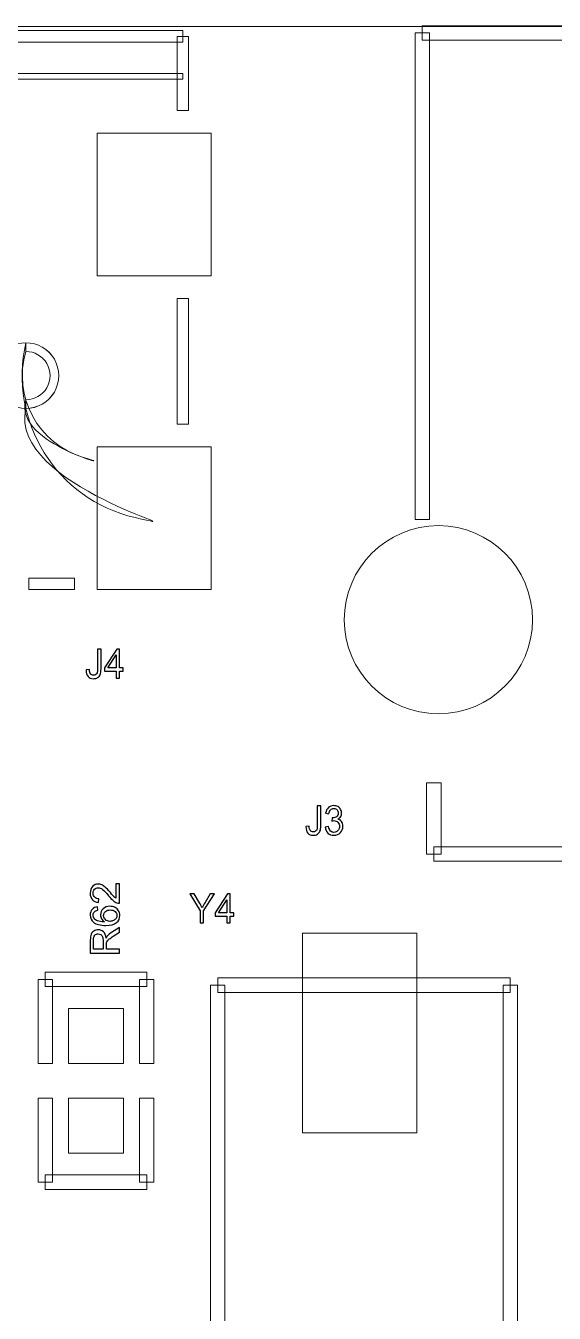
# Model space of a CAD drawing. Header units: millimetres. Extents: x -86 to 67, y -55 to 52.
# Drawn here: x 13.89 to 23.16, y 12.16 to 34.74 of the extents above; entities that cross this region are included whole.
import ezdxf

# ---------------------------------------------------------------- set-up
doc = ezdxf.new("R2010")
doc.units = ezdxf.units.MM
doc.header["$MEASUREMENT"] = 0
for name, color, linetype in [('BG_OUTLINE', 7, 'Continuous'), ('PG_SILKSCREEN_TOP', 7, 'Continuous'), ('PIN_TOP', 7, 'Continuous'), ('RD_SILKSCREEN_TOP', 7, 'Continuous')]:
    doc.layers.add(name, color=color, linetype=linetype)

msp = doc.modelspace()

# ---------------------------------------------------------------- linework, layer by layer
at = {"layer": 'BG_OUTLINE', "color": 3, "lineweight": 9}
for points, knots in [([(-60.0926, 34.7331), (-60.0926, 34.7331), (63.7724, 34.7331), (63.7724, 34.7331), (63.7724, 34.7331), (64.585, 34.7336), (65.3646, 34.4113), (65.9396, 33.837), (65.9396, 33.837), (66.5146, 33.2627), (66.8379, 32.4797), (66.8384, 31.667), (66.8384, 31.667), (66.8384, 31.667), (66.8412, -52.28), (66.8412, -52.28), (66.8412, -52.28), (66.8412, -52.28), (66.8384, -52.1933), (66.8384, -52.1933), (66.8384, -52.1933), (66.8389, -53.006), (66.5166, -53.7856), (65.9424, -54.3606), (65.9424, -54.3606), (65.3681, -54.9356), (64.585, -55.2589), (63.7724, -55.2594), (63.7724, -55.2594), (63.7724, -55.2594), (-60.1869, -55.2594), (-60.1869, -55.2594), (-60.1869, -55.2594), (-60.1869, -55.2594), (-60.0853, -55.2518), (-60.0853, -55.2518), (-60.0853, -55.2518), (-60.8979, -55.2523), (-61.6775, -54.9299), (-62.2525, -54.3557), (-62.2525, -54.3557), (-62.8275, -53.7814), (-63.1508, -52.9984), (-63.1513, -52.1857), (-63.1513, -52.1857), (-63.1513, -52.1857), (-63.1587, 31.667), (-63.1587, 31.667), (-63.1587, 31.667), (-63.1592, 32.4797), (-62.8369, 33.2593), (-62.2626, 33.8343), (-62.2626, 33.8343), (-61.6883, 34.4093), (-60.9053, 34.7326), (-60.0926, 34.7331)], [0, 0, 0, 0, 0.0714286, 0.0714286, 0.0714286, 0.0714286, 0.1428571, 0.1428571, 0.1428571, 0.1428571, 0.2142857, 0.2142857, 0.2142857, 0.2142857, 0.2857143, 0.2857143, 0.2857143, 0.2857143, 0.3571429, 0.3571429, 0.3571429, 0.3571429, 0.4285714, 0.4285714, 0.4285714, 0.4285714, 0.5, 0.5, 0.5, 0.5, 0.5714286, 0.5714286, 0.5714286, 0.5714286, 0.6428571, 0.6428571, 0.6428571, 0.6428571, 0.7142857, 0.7142857, 0.7142857, 0.7142857, 0.7857143, 0.7857143, 0.7857143, 0.7857143, 0.8571429, 0.8571429, 0.8571429, 0.8571429, 0.9285714, 0.9285714, 0.9285714, 0.9285714, 1, 1, 1, 1]), ([(13.895, 28.0328), (14.1009, 28.0328), (14.2911, 28.1426), (14.394, 28.3209), (14.394, 28.3209), (14.497, 28.4992), (14.497, 28.7188), (14.394, 28.8971), (14.394, 28.8971), (14.2911, 29.0754), (14.1009, 29.1852), (13.895, 29.1852), (13.895, 29.1852), (13.6892, 29.1852), (13.4989, 29.0754), (13.396, 28.8971), (13.396, 28.8971), (13.2931, 28.7188), (13.2931, 28.4992), (13.396, 28.3209), (13.396, 28.3209), (13.4989, 28.1426), (13.6892, 28.0328), (13.895, 28.0328)], [0, 0, 0, 0, 0.1666667, 0.1666667, 0.1666667, 0.1666667, 0.3333333, 0.3333333, 0.3333333, 0.3333333, 0.5, 0.5, 0.5, 0.5, 0.6666667, 0.6666667, 0.6666667, 0.6666667, 0.8333333, 0.8333333, 0.8333333, 0.8333333, 1, 1, 1, 1])]:
    msp.add_open_spline(points, degree=3, knots=knots, dxfattribs=at)
at = {"layer": 'PG_SILKSCREEN_TOP', "color": 6, "lineweight": 9}
for points, knots in [([(16.6451, 34.6588), (16.6451, 34.6588), (16.6451, 34.4589), (16.6451, 34.4589), (16.6451, 34.4589), (16.6451, 34.4589), (6.7452, 34.4589), (6.7452, 34.4589), (6.7452, 34.4589), (6.7452, 34.4589), (6.7452, 34.6588), (6.7452, 34.6588), (6.7452, 34.6588), (6.7452, 34.6588), (16.6451, 34.6588), (16.6451, 34.6588)], [0, 0, 0, 0, 0.25, 0.25, 0.25, 0.25, 0.5, 0.5, 0.5, 0.5, 0.75, 0.75, 0.75, 0.75, 1, 1, 1, 1]), ([(16.745, 33.2589), (16.745, 33.2589), (16.5451, 33.2589), (16.5451, 33.2589), (16.5451, 33.2589), (16.5451, 33.2589), (16.5451, 34.5588), (16.5451, 34.5588), (16.5451, 34.5588), (16.5451, 34.5588), (16.745, 34.5588), (16.745, 34.5588), (16.745, 34.5588), (16.745, 34.5588), (16.745, 33.2589), (16.745, 33.2589)], [0, 0, 0, 0, 0.25, 0.25, 0.25, 0.25, 0.5, 0.5, 0.5, 0.5, 0.75, 0.75, 0.75, 0.75, 1, 1, 1, 1]), ([(20.9715, 26.0882), (20.9715, 26.0882), (20.7175, 26.0882), (20.7175, 26.0882), (20.7175, 26.0882), (20.7175, 26.0882), (20.7175, 34.6178), (20.7175, 34.6178), (20.7175, 34.6178), (20.7175, 34.6178), (20.9715, 34.6178), (20.9715, 34.6178), (20.9715, 34.6178), (20.9715, 34.6178), (20.9715, 26.0882), (20.9715, 26.0882)], [0, 0, 0, 0, 0.25, 0.25, 0.25, 0.25, 0.5, 0.5, 0.5, 0.5, 0.75, 0.75, 0.75, 0.75, 1, 1, 1, 1]), ([(20.8445, 34.4908), (20.8445, 34.4908), (20.8445, 34.7448), (20.8445, 34.7448), (20.8445, 34.7448), (20.8445, 34.7448), (34.4081, 34.7448), (34.4081, 34.7448), (34.4081, 34.7448), (34.4081, 34.7448), (34.4081, 34.4908), (34.4081, 34.4908), (34.4081, 34.4908), (34.4081, 34.4908), (20.8445, 34.4908), (20.8445, 34.4908)], [0, 0, 0, 0, 0.25, 0.25, 0.25, 0.25, 0.5, 0.5, 0.5, 0.5, 0.75, 0.75, 0.75, 0.75, 1, 1, 1, 1]), ([(6.7452, 33.8088), (6.7452, 33.8088), (6.7452, 33.9089), (6.7452, 33.9089), (6.7452, 33.9089), (6.7452, 33.9089), (16.6451, 33.9089), (16.6451, 33.9089), (16.6451, 33.9089), (16.6451, 33.9089), (16.6451, 33.8088), (16.6451, 33.8088), (16.6451, 33.8088), (16.6451, 33.8088), (6.7452, 33.8088), (6.7452, 33.8088)], [0, 0, 0, 0, 0.25, 0.25, 0.25, 0.25, 0.5, 0.5, 0.5, 0.5, 0.75, 0.75, 0.75, 0.75, 1, 1, 1, 1]), ([(16.745, 27.7588), (16.745, 27.7588), (16.5451, 27.7588), (16.5451, 27.7588), (16.5451, 27.7588), (16.5451, 27.7588), (16.5451, 29.9589), (16.5451, 29.9589), (16.5451, 29.9589), (16.5451, 29.9589), (16.745, 29.9589), (16.745, 29.9589), (16.745, 29.9589), (16.745, 29.9589), (16.745, 27.7588), (16.745, 27.7588)], [0, 0, 0, 0, 0.25, 0.25, 0.25, 0.25, 0.5, 0.5, 0.5, 0.5, 0.75, 0.75, 0.75, 0.75, 1, 1, 1, 1]), ([(13.895, 29.185), (13.5768, 27.8099), (14.4335, 26.4372), (15.8085, 26.1188), (15.8085, 26.1188), (17.1835, 25.8003), (13.5763, 26.6576), (13.895, 28.0326)], [0, 0, 0, 0, 0.5, 0.5, 0.5, 0.5, 1, 1, 1, 1]), ([(13.895, 28.0326), (14.1009, 28.0326), (14.2911, 28.1424), (14.3941, 28.3207), (14.3941, 28.3207), (14.497, 28.499), (14.4969, 28.7187), (14.394, 28.897), (14.394, 28.897), (14.291, 29.0753), (14.1009, 29.185), (13.895, 29.185)], [0, 0, 0, 0, 0.3333333, 0.3333333, 0.3333333, 0.3333333, 0.6666667, 0.6666667, 0.6666667, 0.6666667, 1, 1, 1, 1]), ([(13.895, 29.0326), (13.661, 28.2407), (14.1131, 27.4089), (14.905, 27.1747), (14.905, 27.1747), (15.6969, 26.9405), (13.6606, 27.3932), (13.895, 28.185)], [0, 0, 0, 0, 0.5, 0.5, 0.5, 0.5, 1, 1, 1, 1]), ([(13.895, 28.185), (14.0465, 28.185), (14.1864, 28.2658), (14.2621, 28.3969), (14.2621, 28.3969), (14.3378, 28.5281), (14.3377, 28.6897), (14.262, 28.8208), (14.262, 28.8208), (14.1862, 28.9519), (14.0465, 29.0326), (13.895, 29.0326)], [0, 0, 0, 0, 0.3333333, 0.3333333, 0.3333333, 0.3333333, 0.6666667, 0.6666667, 0.6666667, 0.6666667, 1, 1, 1, 1]), ([(13.9451, 24.859), (13.9451, 24.859), (13.9451, 25.0589), (13.9451, 25.0589), (13.9451, 25.0589), (13.9451, 25.0589), (14.7452, 25.0589), (14.7452, 25.0589), (14.7452, 25.0589), (14.7452, 25.0589), (14.7452, 24.859), (14.7452, 24.859), (14.7452, 24.859), (14.7452, 24.859), (13.9451, 24.859), (13.9451, 24.859)], [0, 0, 0, 0, 0.25, 0.25, 0.25, 0.25, 0.5, 0.5, 0.5, 0.5, 0.75, 0.75, 0.75, 0.75, 1, 1, 1, 1]), ([(21.1747, 20.2177), (21.1747, 20.2177), (20.9207, 20.2177), (20.9207, 20.2177), (20.9207, 20.2177), (20.9207, 20.2177), (20.9207, 21.4654), (20.9207, 21.4654), (20.9207, 21.4654), (20.9207, 21.4654), (21.1747, 21.4654), (21.1747, 21.4654), (21.1747, 21.4654), (21.1747, 21.4654), (21.1747, 20.2177), (21.1747, 20.2177)], [0, 0, 0, 0, 0.25, 0.25, 0.25, 0.25, 0.5, 0.5, 0.5, 0.5, 0.75, 0.75, 0.75, 0.75, 1, 1, 1, 1]), ([(34.1541, 20.3447), (34.1541, 20.3447), (34.1541, 20.0907), (34.1541, 20.0907), (34.1541, 20.0907), (34.1541, 20.0907), (21.0477, 20.0907), (21.0477, 20.0907), (21.0477, 20.0907), (21.0477, 20.0907), (21.0477, 20.3447), (21.0477, 20.3447), (21.0477, 20.3447), (21.0477, 20.3447), (34.1541, 20.3447), (34.1541, 20.3447)], [0, 0, 0, 0, 0.25, 0.25, 0.25, 0.25, 0.5, 0.5, 0.5, 0.5, 0.75, 0.75, 0.75, 0.75, 1, 1, 1, 1]), ([(16.0131, 18.1466), (16.0131, 18.1466), (16.0131, 17.8926), (16.0131, 17.8926), (16.0131, 17.8926), (16.0131, 17.8926), (14.2351, 17.8926), (14.2351, 17.8926), (14.2351, 17.8926), (14.2351, 17.8926), (14.2351, 18.1466), (14.2351, 18.1466), (14.2351, 18.1466), (14.2351, 18.1466), (16.0131, 18.1466), (16.0131, 18.1466)], [0, 0, 0, 0, 0.25, 0.25, 0.25, 0.25, 0.5, 0.5, 0.5, 0.5, 0.75, 0.75, 0.75, 0.75, 1, 1, 1, 1]), ([(14.1081, 18.0196), (14.1081, 18.0196), (14.3621, 18.0196), (14.3621, 18.0196), (14.3621, 18.0196), (14.3621, 18.0196), (14.3621, 16.5464), (14.3621, 16.5464), (14.3621, 16.5464), (14.3621, 16.5464), (14.1081, 16.5464), (14.1081, 16.5464), (14.1081, 16.5464), (14.1081, 16.5464), (14.1081, 18.0196), (14.1081, 18.0196)], [0, 0, 0, 0, 0.25, 0.25, 0.25, 0.25, 0.5, 0.5, 0.5, 0.5, 0.75, 0.75, 0.75, 0.75, 1, 1, 1, 1]), ([(16.1401, 16.5464), (16.1401, 16.5464), (15.8861, 16.5464), (15.8861, 16.5464), (15.8861, 16.5464), (15.8861, 16.5464), (15.8861, 18.0196), (15.8861, 18.0196), (15.8861, 18.0196), (15.8861, 18.0196), (16.1401, 18.0196), (16.1401, 18.0196), (16.1401, 18.0196), (16.1401, 18.0196), (16.1401, 16.5464), (16.1401, 16.5464)], [0, 0, 0, 0, 0.25, 0.25, 0.25, 0.25, 0.5, 0.5, 0.5, 0.5, 0.75, 0.75, 0.75, 0.75, 1, 1, 1, 1]), ([(17.1307, 17.918), (17.1307, 17.918), (17.3847, 17.918), (17.3847, 17.918), (17.3847, 17.918), (17.3847, 17.918), (17.3847, 6.488), (17.3847, 6.488), (17.3847, 6.488), (17.3847, 6.488), (17.1307, 6.488), (17.1307, 6.488), (17.1307, 6.488), (17.1307, 6.488), (17.1307, 17.918), (17.1307, 17.918)], [0, 0, 0, 0, 0.25, 0.25, 0.25, 0.25, 0.5, 0.5, 0.5, 0.5, 0.75, 0.75, 0.75, 0.75, 1, 1, 1, 1]), ([(22.3885, 18.045), (22.3885, 18.045), (22.3885, 17.791), (22.3885, 17.791), (22.3885, 17.791), (22.3885, 17.791), (17.2577, 17.791), (17.2577, 17.791), (17.2577, 17.791), (17.2577, 17.791), (17.2577, 18.045), (17.2577, 18.045), (17.2577, 18.045), (17.2577, 18.045), (22.3885, 18.045), (22.3885, 18.045)], [0, 0, 0, 0, 0.25, 0.25, 0.25, 0.25, 0.5, 0.5, 0.5, 0.5, 0.75, 0.75, 0.75, 0.75, 1, 1, 1, 1]), ([(22.5155, 6.488), (22.5155, 6.488), (22.2615, 6.488), (22.2615, 6.488), (22.2615, 6.488), (22.2615, 6.488), (22.2615, 17.918), (22.2615, 17.918), (22.2615, 17.918), (22.2615, 17.918), (22.5155, 17.918), (22.5155, 17.918), (22.5155, 17.918), (22.5155, 17.918), (22.5155, 6.488), (22.5155, 6.488)], [0, 0, 0, 0, 0.25, 0.25, 0.25, 0.25, 0.5, 0.5, 0.5, 0.5, 0.75, 0.75, 0.75, 0.75, 1, 1, 1, 1]), ([(14.3621, 14.4636), (14.3621, 14.4636), (14.1081, 14.4636), (14.1081, 14.4636), (14.1081, 14.4636), (14.1081, 14.4636), (14.1081, 15.9368), (14.1081, 15.9368), (14.1081, 15.9368), (14.1081, 15.9368), (14.3621, 15.9368), (14.3621, 15.9368), (14.3621, 15.9368), (14.3621, 15.9368), (14.3621, 14.4636), (14.3621, 14.4636)], [0, 0, 0, 0, 0.25, 0.25, 0.25, 0.25, 0.5, 0.5, 0.5, 0.5, 0.75, 0.75, 0.75, 0.75, 1, 1, 1, 1]), ([(15.8861, 15.9368), (15.8861, 15.9368), (16.1401, 15.9368), (16.1401, 15.9368), (16.1401, 15.9368), (16.1401, 15.9368), (16.1401, 14.4636), (16.1401, 14.4636), (16.1401, 14.4636), (16.1401, 14.4636), (15.8861, 14.4636), (15.8861, 14.4636), (15.8861, 14.4636), (15.8861, 14.4636), (15.8861, 15.9368), (15.8861, 15.9368)], [0, 0, 0, 0, 0.25, 0.25, 0.25, 0.25, 0.5, 0.5, 0.5, 0.5, 0.75, 0.75, 0.75, 0.75, 1, 1, 1, 1]), ([(16.0131, 14.5906), (16.0131, 14.5906), (16.0131, 14.3366), (16.0131, 14.3366), (16.0131, 14.3366), (16.0131, 14.3366), (14.2351, 14.3366), (14.2351, 14.3366), (14.2351, 14.3366), (14.2351, 14.3366), (14.2351, 14.5906), (14.2351, 14.5906), (14.2351, 14.5906), (14.2351, 14.5906), (16.0131, 14.5906), (16.0131, 14.5906)], [0, 0, 0, 0, 0.25, 0.25, 0.25, 0.25, 0.5, 0.5, 0.5, 0.5, 0.75, 0.75, 0.75, 0.75, 1, 1, 1, 1])]:
    msp.add_open_spline(points, degree=3, knots=knots, dxfattribs=at)
for points in [[(13.895, 29.0326), (13.895, 29.0326), (13.895, 29.185), (13.895, 29.185)], [(13.895, 29.185), (13.895, 29.185), (13.895, 29.0326), (13.895, 29.0326)], [(13.895, 28.0326), (13.895, 28.0326), (13.895, 28.185), (13.895, 28.185)], [(13.895, 28.185), (13.895, 28.185), (13.895, 28.0326), (13.895, 28.0326)]]:
    msp.add_open_spline(points, degree=3, dxfattribs=at)
at = {"layer": 'PIN_TOP', "lineweight": 9}
for points in [[(15.1452, 32.8589), (15.1452, 32.8589), (17.1452, 32.8589), (17.1452, 32.8589), (17.1452, 32.8589), (17.1452, 32.8589), (17.1452, 30.3588), (17.1452, 30.3588), (17.1452, 30.3588), (17.1452, 30.3588), (15.1452, 30.3588), (15.1452, 30.3588), (15.1452, 30.3588), (15.1452, 30.3588), (15.1452, 32.8589), (15.1452, 32.8589)], [(15.1452, 27.3588), (15.1452, 27.3588), (17.1452, 27.3588), (17.1452, 27.3588), (17.1452, 27.3588), (17.1452, 27.3588), (17.1452, 24.8587), (17.1452, 24.8587), (17.1452, 24.8587), (17.1452, 24.8587), (15.1452, 24.8587), (15.1452, 24.8587), (15.1452, 24.8587), (15.1452, 24.8587), (15.1452, 27.3588), (15.1452, 27.3588)], [(22.7771, 24.3277), (22.7771, 25.239), (22.0384, 25.9777), (21.1272, 25.9777), (21.1272, 25.9777), (20.2159, 25.9777), (19.4772, 25.239), (19.4772, 24.3277), (19.4772, 24.3277), (19.4772, 23.4165), (20.2159, 22.6777), (21.1272, 22.6777), (21.1272, 22.6777), (22.0384, 22.6777), (22.7771, 23.4165), (22.7771, 24.3277)], [(20.7469, 15.3298), (20.7469, 15.3298), (18.7469, 15.3298), (18.7469, 15.3298), (18.7469, 15.3298), (18.7469, 15.3298), (18.7469, 18.8299), (18.7469, 18.8299), (18.7469, 18.8299), (18.7469, 18.8299), (20.7469, 18.8299), (20.7469, 18.8299), (20.7469, 18.8299), (20.7469, 18.8299), (20.7469, 15.3298), (20.7469, 15.3298)], [(14.6415, 17.5116), (14.6415, 17.5116), (15.6067, 17.5116), (15.6067, 17.5116), (15.6067, 17.5116), (15.6067, 17.5116), (15.6067, 16.5464), (15.6067, 16.5464), (15.6067, 16.5464), (15.6067, 16.5464), (14.6415, 16.5464), (14.6415, 16.5464), (14.6415, 16.5464), (14.6415, 16.5464), (14.6415, 17.5116), (14.6415, 17.5116)], [(14.6415, 15.9368), (14.6415, 15.9368), (15.6067, 15.9368), (15.6067, 15.9368), (15.6067, 15.9368), (15.6067, 15.9368), (15.6067, 14.9716), (15.6067, 14.9716), (15.6067, 14.9716), (15.6067, 14.9716), (14.6415, 14.9716), (14.6415, 14.9716), (14.6415, 14.9716), (14.6415, 14.9716), (14.6415, 15.9368), (14.6415, 15.9368)]]:
    msp.add_open_spline(points, degree=3, knots=[0, 0, 0, 0, 0.25, 0.25, 0.25, 0.25, 0.5, 0.5, 0.5, 0.5, 0.75, 0.75, 0.75, 0.75, 1, 1, 1, 1], dxfattribs=at)
at = {"layer": 'RD_SILKSCREEN_TOP', "color": 8}
for points, knots in [([(14.9526, 23.4466), (14.9526, 23.4466), (15.0091, 23.4549), (15.0091, 23.4549), (15.0091, 23.4549), (15.0106, 23.416), (15.0174, 23.3893), (15.0293, 23.375), (15.0293, 23.375), (15.0415, 23.3607), (15.0581, 23.3535), (15.0793, 23.3535), (15.0793, 23.3535), (15.0951, 23.3535), (15.1086, 23.3573), (15.12, 23.3652), (15.12, 23.3652), (15.1314, 23.3729), (15.1392, 23.3834), (15.1435, 23.3967), (15.1435, 23.3967), (15.1478, 23.4101), (15.15, 23.4313), (15.15, 23.4605), (15.15, 23.4605), (15.15, 23.4605), (15.15, 23.8112), (15.15, 23.8112), (15.15, 23.8112), (15.15, 23.8112), (15.2125, 23.8112), (15.2125, 23.8112), (15.2125, 23.8112), (15.2125, 23.8112), (15.2125, 23.4643), (15.2125, 23.4643), (15.2125, 23.4643), (15.2125, 23.4217), (15.2078, 23.3886), (15.1982, 23.3653), (15.1982, 23.3653), (15.1886, 23.3419), (15.1734, 23.3241), (15.1527, 23.3118), (15.1527, 23.3118), (15.1319, 23.2996), (15.1076, 23.2934), (15.0797, 23.2934), (15.0797, 23.2934), (15.0382, 23.2934), (15.0065, 23.3062), (14.9843, 23.332), (14.9843, 23.332), (14.9623, 23.3577), (14.9518, 23.3959), (14.9526, 23.4466)], [0, 0, 0, 0, 0.0714286, 0.0714286, 0.0714286, 0.0714286, 0.1428571, 0.1428571, 0.1428571, 0.1428571, 0.2142857, 0.2142857, 0.2142857, 0.2142857, 0.2857143, 0.2857143, 0.2857143, 0.2857143, 0.3571429, 0.3571429, 0.3571429, 0.3571429, 0.4285714, 0.4285714, 0.4285714, 0.4285714, 0.5, 0.5, 0.5, 0.5, 0.5714286, 0.5714286, 0.5714286, 0.5714286, 0.6428571, 0.6428571, 0.6428571, 0.6428571, 0.7142857, 0.7142857, 0.7142857, 0.7142857, 0.7857143, 0.7857143, 0.7857143, 0.7857143, 0.8571429, 0.8571429, 0.8571429, 0.8571429, 0.9285714, 0.9285714, 0.9285714, 0.9285714, 1, 1, 1, 1]), ([(15.4772, 23.3021), (15.4772, 23.3021), (15.4772, 23.424), (15.4772, 23.424), (15.4772, 23.424), (15.4772, 23.424), (15.2722, 23.424), (15.2722, 23.424), (15.2722, 23.424), (15.2722, 23.424), (15.2722, 23.4813), (15.2722, 23.4813), (15.2722, 23.4813), (15.2722, 23.4813), (15.4879, 23.8112), (15.4879, 23.8112), (15.4879, 23.8112), (15.4879, 23.8112), (15.5353, 23.8112), (15.5353, 23.8112), (15.5353, 23.8112), (15.5353, 23.8112), (15.5353, 23.4813), (15.5353, 23.4813), (15.5353, 23.4813), (15.5353, 23.4813), (15.5992, 23.4813), (15.5992, 23.4813), (15.5992, 23.4813), (15.5992, 23.4813), (15.5992, 23.424), (15.5992, 23.424), (15.5992, 23.424), (15.5992, 23.424), (15.5353, 23.424), (15.5353, 23.424), (15.5353, 23.424), (15.5353, 23.424), (15.5353, 23.3021), (15.5353, 23.3021), (15.5353, 23.3021), (15.5353, 23.3021), (15.4772, 23.3021), (15.4772, 23.3021)], [0, 0, 0, 0, 0.0909091, 0.0909091, 0.0909091, 0.0909091, 0.1818182, 0.1818182, 0.1818182, 0.1818182, 0.2727273, 0.2727273, 0.2727273, 0.2727273, 0.3636364, 0.3636364, 0.3636364, 0.3636364, 0.4545455, 0.4545455, 0.4545455, 0.4545455, 0.5454545, 0.5454545, 0.5454545, 0.5454545, 0.6363636, 0.6363636, 0.6363636, 0.6363636, 0.7272727, 0.7272727, 0.7272727, 0.7272727, 0.8181818, 0.8181818, 0.8181818, 0.8181818, 0.9090909, 0.9090909, 0.9090909, 0.9090909, 1, 1, 1, 1]), ([(15.4772, 23.4813), (15.4772, 23.4813), (15.4772, 23.7108), (15.4772, 23.7108), (15.4772, 23.7108), (15.4772, 23.7108), (15.3293, 23.4813), (15.3293, 23.4813), (15.3293, 23.4813), (15.3293, 23.4813), (15.4772, 23.4813), (15.4772, 23.4813)], [0, 0, 0, 0, 0.3333333, 0.3333333, 0.3333333, 0.3333333, 0.6666667, 0.6666667, 0.6666667, 0.6666667, 1, 1, 1, 1]), ([(18.8058, 20.7006), (18.8058, 20.7006), (18.8623, 20.7089), (18.8623, 20.7089), (18.8623, 20.7089), (18.8638, 20.67), (18.8706, 20.6433), (18.8825, 20.629), (18.8825, 20.629), (18.8947, 20.6147), (18.9113, 20.6075), (18.9325, 20.6075), (18.9325, 20.6075), (18.9483, 20.6075), (18.9618, 20.6113), (18.9732, 20.6192), (18.9732, 20.6192), (18.9846, 20.6269), (18.9924, 20.6374), (18.9967, 20.6507), (18.9967, 20.6507), (19.001, 20.6641), (19.0032, 20.6853), (19.0032, 20.7145), (19.0032, 20.7145), (19.0032, 20.7145), (19.0032, 21.0652), (19.0032, 21.0652), (19.0032, 21.0652), (19.0032, 21.0652), (19.0657, 21.0652), (19.0657, 21.0652), (19.0657, 21.0652), (19.0657, 21.0652), (19.0657, 20.7183), (19.0657, 20.7183), (19.0657, 20.7183), (19.0657, 20.6757), (19.061, 20.6426), (19.0514, 20.6193), (19.0514, 20.6193), (19.0418, 20.5959), (19.0266, 20.5781), (19.0059, 20.5658), (19.0059, 20.5658), (18.9851, 20.5536), (18.9608, 20.5474), (18.9329, 20.5474), (18.9329, 20.5474), (18.8914, 20.5474), (18.8597, 20.5602), (18.8375, 20.586), (18.8375, 20.586), (18.8155, 20.6117), (18.805, 20.6499), (18.8058, 20.7006)], [0, 0, 0, 0, 0.0714286, 0.0714286, 0.0714286, 0.0714286, 0.1428571, 0.1428571, 0.1428571, 0.1428571, 0.2142857, 0.2142857, 0.2142857, 0.2142857, 0.2857143, 0.2857143, 0.2857143, 0.2857143, 0.3571429, 0.3571429, 0.3571429, 0.3571429, 0.4285714, 0.4285714, 0.4285714, 0.4285714, 0.5, 0.5, 0.5, 0.5, 0.5714286, 0.5714286, 0.5714286, 0.5714286, 0.6428571, 0.6428571, 0.6428571, 0.6428571, 0.7142857, 0.7142857, 0.7142857, 0.7142857, 0.7857143, 0.7857143, 0.7857143, 0.7857143, 0.8571429, 0.8571429, 0.8571429, 0.8571429, 0.9285714, 0.9285714, 0.9285714, 0.9285714, 1, 1, 1, 1]), ([(19.1448, 20.6905), (19.1448, 20.6905), (19.2027, 20.6988), (19.2027, 20.6988), (19.2027, 20.6988), (19.2095, 20.6634), (19.2208, 20.6379), (19.2368, 20.6222), (19.2368, 20.6222), (19.2528, 20.6066), (19.2723, 20.5988), (19.2953, 20.5988), (19.2953, 20.5988), (19.3226, 20.5988), (19.3457, 20.609), (19.3646, 20.6294), (19.3646, 20.6294), (19.3832, 20.6497), (19.3927, 20.675), (19.3927, 20.7051), (19.3927, 20.7051), (19.3927, 20.7338), (19.3841, 20.7575), (19.3666, 20.7761), (19.3666, 20.7761), (19.3491, 20.7947), (19.327, 20.8041), (19.3001, 20.8041), (19.3001, 20.8041), (19.2892, 20.8041), (19.2755, 20.8017), (19.2592, 20.7971), (19.2592, 20.7971), (19.2592, 20.7971), (19.2657, 20.852), (19.2657, 20.852), (19.2657, 20.852), (19.2696, 20.8515), (19.2726, 20.8512), (19.275, 20.8512), (19.275, 20.8512), (19.2997, 20.8512), (19.3219, 20.8582), (19.3417, 20.8721), (19.3417, 20.8721), (19.3616, 20.886), (19.3714, 20.9074), (19.3714, 20.9364), (19.3714, 20.9364), (19.3714, 20.9592), (19.3642, 20.9783), (19.3498, 20.9933), (19.3498, 20.9933), (19.3354, 21.0083), (19.3167, 21.0159), (19.294, 21.0159), (19.294, 21.0159), (19.2714, 21.0159), (19.2526, 21.0082), (19.2376, 20.993), (19.2376, 20.993), (19.2226, 20.9777), (19.2128, 20.9547), (19.2086, 20.9241), (19.2086, 20.9241), (19.2086, 20.9241), (19.1506, 20.9353), (19.1506, 20.9353), (19.1506, 20.9353), (19.1576, 20.9772), (19.1738, 21.0097), (19.1989, 21.0327), (19.1989, 21.0327), (19.2241, 21.0557), (19.2554, 21.0673), (19.2928, 21.0673), (19.2928, 21.0673), (19.3185, 21.0673), (19.3423, 21.0613), (19.364, 21.0494), (19.364, 21.0494), (19.3856, 21.0375), (19.4023, 21.0212), (19.4139, 21.0006), (19.4139, 21.0006), (19.4253, 20.98), (19.4311, 20.9582), (19.4311, 20.9349), (19.4311, 20.9349), (19.4311, 20.913), (19.4257, 20.893), (19.4146, 20.8748), (19.4146, 20.8748), (19.4036, 20.8568), (19.3874, 20.8425), (19.3659, 20.8318), (19.3659, 20.8318), (19.3939, 20.8249), (19.4156, 20.8105), (19.4311, 20.7885), (19.4311, 20.7885), (19.4465, 20.7667), (19.4543, 20.7394), (19.4543, 20.7065), (19.4543, 20.7065), (19.4543, 20.6621), (19.4393, 20.6244), (19.4091, 20.5934), (19.4091, 20.5934), (19.379, 20.5625), (19.341, 20.5471), (19.295, 20.5471), (19.295, 20.5471), (19.2535, 20.5471), (19.219, 20.5604), (19.1917, 20.587), (19.1917, 20.587), (19.1643, 20.6136), (19.1486, 20.6481), (19.1448, 20.6905)], [0, 0, 0, 0, 0.0333333, 0.0333333, 0.0333333, 0.0333333, 0.0666667, 0.0666667, 0.0666667, 0.0666667, 0.1, 0.1, 0.1, 0.1, 0.1333333, 0.1333333, 0.1333333, 0.1333333, 0.1666667, 0.1666667, 0.1666667, 0.1666667, 0.2, 0.2, 0.2, 0.2, 0.2333333, 0.2333333, 0.2333333, 0.2333333, 0.2666667, 0.2666667, 0.2666667, 0.2666667, 0.3, 0.3, 0.3, 0.3, 0.3333333, 0.3333333, 0.3333333, 0.3333333, 0.3666667, 0.3666667, 0.3666667, 0.3666667, 0.4, 0.4, 0.4, 0.4, 0.4333333, 0.4333333, 0.4333333, 0.4333333, 0.4666667, 0.4666667, 0.4666667, 0.4666667, 0.5, 0.5, 0.5, 0.5, 0.5333333, 0.5333333, 0.5333333, 0.5333333, 0.5666667, 0.5666667, 0.5666667, 0.5666667, 0.6, 0.6, 0.6, 0.6, 0.6333333, 0.6333333, 0.6333333, 0.6333333, 0.6666667, 0.6666667, 0.6666667, 0.6666667, 0.7, 0.7, 0.7, 0.7, 0.7333333, 0.7333333, 0.7333333, 0.7333333, 0.7666667, 0.7666667, 0.7666667, 0.7666667, 0.8, 0.8, 0.8, 0.8, 0.8333333, 0.8333333, 0.8333333, 0.8333333, 0.8666667, 0.8666667, 0.8666667, 0.8666667, 0.9, 0.9, 0.9, 0.9, 0.9333333, 0.9333333, 0.9333333, 0.9333333, 0.9666667, 0.9666667, 0.9666667, 0.9666667, 1, 1, 1, 1]), ([(15.4737, 19.6932), (15.4737, 19.6932), (15.5338, 19.6932), (15.5338, 19.6932), (15.5338, 19.6932), (15.5338, 19.6932), (15.5338, 19.3567), (15.5338, 19.3567), (15.5338, 19.3567), (15.5187, 19.3562), (15.5043, 19.3586), (15.4904, 19.3639), (15.4904, 19.3639), (15.4674, 19.3724), (15.4449, 19.3862), (15.4226, 19.405), (15.4226, 19.405), (15.4005, 19.424), (15.3747, 19.4513), (15.3456, 19.4868), (15.3456, 19.4868), (15.3002, 19.5422), (15.2643, 19.5796), (15.2377, 19.5991), (15.2377, 19.5991), (15.2113, 19.6185), (15.1861, 19.6282), (15.1626, 19.6282), (15.1626, 19.6282), (15.1378, 19.6282), (15.1169, 19.6193), (15.0998, 19.6017), (15.0998, 19.6017), (15.0829, 19.5839), (15.0744, 19.5608), (15.0744, 19.5323), (15.0744, 19.5323), (15.0744, 19.5022), (15.0834, 19.4782), (15.1015, 19.4602), (15.1015, 19.4602), (15.1195, 19.442), (15.1445, 19.4329), (15.1764, 19.4327), (15.1764, 19.4327), (15.1764, 19.4327), (15.1699, 19.3684), (15.1699, 19.3684), (15.1699, 19.3684), (15.1219, 19.3728), (15.0854, 19.3894), (15.0603, 19.4181), (15.0603, 19.4181), (15.0351, 19.4468), (15.0226, 19.4854), (15.0226, 19.5338), (15.0226, 19.5338), (15.0226, 19.5826), (15.0362, 19.6212), (15.0632, 19.6497), (15.0632, 19.6497), (15.0904, 19.6783), (15.1239, 19.6925), (15.164, 19.6925), (15.164, 19.6925), (15.1844, 19.6925), (15.2044, 19.6883), (15.2241, 19.6799), (15.2241, 19.6799), (15.2437, 19.6716), (15.2645, 19.6577), (15.2862, 19.6384), (15.2862, 19.6384), (15.308, 19.6191), (15.3379, 19.587), (15.3758, 19.5421), (15.3758, 19.5421), (15.4073, 19.5046), (15.4287, 19.4805), (15.4399, 19.4699), (15.4399, 19.4699), (15.4511, 19.4592), (15.4623, 19.4504), (15.4737, 19.4434), (15.4737, 19.4434), (15.4737, 19.4434), (15.4737, 19.6932), (15.4737, 19.6932)], [0, 0, 0, 0, 0.0454545, 0.0454545, 0.0454545, 0.0454545, 0.0909091, 0.0909091, 0.0909091, 0.0909091, 0.1363636, 0.1363636, 0.1363636, 0.1363636, 0.1818182, 0.1818182, 0.1818182, 0.1818182, 0.2272727, 0.2272727, 0.2272727, 0.2272727, 0.2727273, 0.2727273, 0.2727273, 0.2727273, 0.3181818, 0.3181818, 0.3181818, 0.3181818, 0.3636364, 0.3636364, 0.3636364, 0.3636364, 0.4090909, 0.4090909, 0.4090909, 0.4090909, 0.4545455, 0.4545455, 0.4545455, 0.4545455, 0.5, 0.5, 0.5, 0.5, 0.5454545, 0.5454545, 0.5454545, 0.5454545, 0.5909091, 0.5909091, 0.5909091, 0.5909091, 0.6363636, 0.6363636, 0.6363636, 0.6363636, 0.6818182, 0.6818182, 0.6818182, 0.6818182, 0.7272727, 0.7272727, 0.7272727, 0.7272727, 0.7727273, 0.7727273, 0.7727273, 0.7727273, 0.8181818, 0.8181818, 0.8181818, 0.8181818, 0.8636364, 0.8636364, 0.8636364, 0.8636364, 0.9090909, 0.9090909, 0.9090909, 0.9090909, 0.9545455, 0.9545455, 0.9545455, 0.9545455, 1, 1, 1, 1]), ([(16.9491, 19.0092), (16.9491, 19.0092), (16.9491, 19.2248), (16.9491, 19.2248), (16.9491, 19.2248), (16.9491, 19.2248), (16.7669, 19.5183), (16.7669, 19.5183), (16.7669, 19.5183), (16.7669, 19.5183), (16.843, 19.5183), (16.843, 19.5183), (16.843, 19.5183), (16.843, 19.5183), (16.9362, 19.3648), (16.9362, 19.3648), (16.9362, 19.3648), (16.9534, 19.3361), (16.9694, 19.3074), (16.9842, 19.2786), (16.9842, 19.2786), (16.9984, 19.3053), (17.0156, 19.3353), (17.0359, 19.3686), (17.0359, 19.3686), (17.0359, 19.3686), (17.1274, 19.5183), (17.1274, 19.5183), (17.1274, 19.5183), (17.1274, 19.5183), (17.2003, 19.5183), (17.2003, 19.5183), (17.2003, 19.5183), (17.2003, 19.5183), (17.0116, 19.2248), (17.0116, 19.2248), (17.0116, 19.2248), (17.0116, 19.2248), (17.0116, 19.0092), (17.0116, 19.0092), (17.0116, 19.0092), (17.0116, 19.0092), (16.9491, 19.0092), (16.9491, 19.0092)], [0, 0, 0, 0, 0.0909091, 0.0909091, 0.0909091, 0.0909091, 0.1818182, 0.1818182, 0.1818182, 0.1818182, 0.2727273, 0.2727273, 0.2727273, 0.2727273, 0.3636364, 0.3636364, 0.3636364, 0.3636364, 0.4545455, 0.4545455, 0.4545455, 0.4545455, 0.5454545, 0.5454545, 0.5454545, 0.5454545, 0.6363636, 0.6363636, 0.6363636, 0.6363636, 0.7272727, 0.7272727, 0.7272727, 0.7272727, 0.8181818, 0.8181818, 0.8181818, 0.8181818, 0.9090909, 0.9090909, 0.9090909, 0.9090909, 1, 1, 1, 1]), ([(17.4189, 19.0092), (17.4189, 19.0092), (17.4189, 19.1311), (17.4189, 19.1311), (17.4189, 19.1311), (17.4189, 19.1311), (17.2139, 19.1311), (17.2139, 19.1311), (17.2139, 19.1311), (17.2139, 19.1311), (17.2139, 19.1884), (17.2139, 19.1884), (17.2139, 19.1884), (17.2139, 19.1884), (17.4296, 19.5183), (17.4296, 19.5183), (17.4296, 19.5183), (17.4296, 19.5183), (17.477, 19.5183), (17.477, 19.5183), (17.477, 19.5183), (17.477, 19.5183), (17.477, 19.1884), (17.477, 19.1884), (17.477, 19.1884), (17.477, 19.1884), (17.5409, 19.1884), (17.5409, 19.1884), (17.5409, 19.1884), (17.5409, 19.1884), (17.5409, 19.1311), (17.5409, 19.1311), (17.5409, 19.1311), (17.5409, 19.1311), (17.477, 19.1311), (17.477, 19.1311), (17.477, 19.1311), (17.477, 19.1311), (17.477, 19.0092), (17.477, 19.0092), (17.477, 19.0092), (17.477, 19.0092), (17.4189, 19.0092), (17.4189, 19.0092)], [0, 0, 0, 0, 0.0909091, 0.0909091, 0.0909091, 0.0909091, 0.1818182, 0.1818182, 0.1818182, 0.1818182, 0.2727273, 0.2727273, 0.2727273, 0.2727273, 0.3636364, 0.3636364, 0.3636364, 0.3636364, 0.4545455, 0.4545455, 0.4545455, 0.4545455, 0.5454545, 0.5454545, 0.5454545, 0.5454545, 0.6363636, 0.6363636, 0.6363636, 0.6363636, 0.7272727, 0.7272727, 0.7272727, 0.7272727, 0.8181818, 0.8181818, 0.8181818, 0.8181818, 0.9090909, 0.9090909, 0.9090909, 0.9090909, 1, 1, 1, 1]), ([(15.1494, 19.2934), (15.1494, 19.2934), (15.1543, 19.2313), (15.1543, 19.2313), (15.1543, 19.2313), (15.1297, 19.2257), (15.1118, 19.2179), (15.1008, 19.2077), (15.1008, 19.2077), (15.0829, 19.1908), (15.074, 19.1699), (15.074, 19.1451), (15.074, 19.1451), (15.074, 19.1252), (15.0796, 19.1078), (15.0907, 19.0927), (15.0907, 19.0927), (15.1051, 19.0731), (15.126, 19.0575), (15.1535, 19.0462), (15.1535, 19.0462), (15.181, 19.0349), (15.2203, 19.029), (15.2712, 19.0285), (15.2712, 19.0285), (15.2484, 19.0436), (15.2313, 19.0619), (15.2202, 19.0837), (15.2202, 19.0837), (15.2091, 19.1054), (15.2036, 19.1283), (15.2036, 19.1521), (15.2036, 19.1521), (15.2036, 19.1939), (15.2189, 19.2293), (15.2496, 19.2586), (15.2496, 19.2586), (15.2803, 19.2879), (15.3198, 19.3025), (15.3684, 19.3025), (15.3684, 19.3025), (15.4005, 19.3025), (15.4301, 19.2956), (15.4576, 19.2818), (15.4576, 19.2818), (15.485, 19.2681), (15.5061, 19.2491), (15.5206, 19.225), (15.5206, 19.225), (15.5352, 19.201), (15.5425, 19.1737), (15.5425, 19.1431), (15.5425, 19.1431), (15.5425, 19.091), (15.5234, 19.0485), (15.485, 19.0157), (15.485, 19.0157), (15.4467, 18.9827), (15.3835, 18.9664), (15.2955, 18.9664), (15.2955, 18.9664), (15.1972, 18.9664), (15.1257, 18.9845), (15.081, 19.0209), (15.081, 19.0209), (15.0421, 19.0526), (15.0226, 19.0952), (15.0226, 19.149), (15.0226, 19.149), (15.0226, 19.189), (15.0338, 19.2218), (15.0563, 19.2474), (15.0563, 19.2474), (15.0788, 19.273), (15.1098, 19.2883), (15.1494, 19.2934)], [0, 0, 0, 0, 0.0526316, 0.0526316, 0.0526316, 0.0526316, 0.1052632, 0.1052632, 0.1052632, 0.1052632, 0.1578947, 0.1578947, 0.1578947, 0.1578947, 0.2105263, 0.2105263, 0.2105263, 0.2105263, 0.2631579, 0.2631579, 0.2631579, 0.2631579, 0.3157895, 0.3157895, 0.3157895, 0.3157895, 0.3684211, 0.3684211, 0.3684211, 0.3684211, 0.4210526, 0.4210526, 0.4210526, 0.4210526, 0.4736842, 0.4736842, 0.4736842, 0.4736842, 0.5263158, 0.5263158, 0.5263158, 0.5263158, 0.5789474, 0.5789474, 0.5789474, 0.5789474, 0.6315789, 0.6315789, 0.6315789, 0.6315789, 0.6842105, 0.6842105, 0.6842105, 0.6842105, 0.7368421, 0.7368421, 0.7368421, 0.7368421, 0.7894737, 0.7894737, 0.7894737, 0.7894737, 0.8421053, 0.8421053, 0.8421053, 0.8421053, 0.8947368, 0.8947368, 0.8947368, 0.8947368, 0.9473684, 0.9473684, 0.9473684, 0.9473684, 1, 1, 1, 1]), ([(15.3688, 19.0382), (15.3904, 19.0382), (15.411, 19.0428), (15.4307, 19.052), (15.4307, 19.052), (15.4504, 19.0611), (15.4653, 19.0739), (15.4756, 19.0903), (15.4756, 19.0903), (15.4859, 19.1067), (15.4911, 19.124), (15.4911, 19.1421), (15.4911, 19.1421), (15.4911, 19.1685), (15.4805, 19.1911), (15.4591, 19.2101), (15.4591, 19.2101), (15.4378, 19.2291), (15.4089, 19.2385), (15.3724, 19.2385), (15.3724, 19.2385), (15.3372, 19.2385), (15.3094, 19.2292), (15.2891, 19.2104), (15.2891, 19.2104), (15.2689, 19.1917), (15.2588, 19.1681), (15.2588, 19.1397), (15.2588, 19.1397), (15.2588, 19.1114), (15.2689, 19.0874), (15.2891, 19.0677), (15.2891, 19.0677), (15.3094, 19.0481), (15.336, 19.0382), (15.3688, 19.0382)], [0, 0, 0, 0, 0.1111111, 0.1111111, 0.1111111, 0.1111111, 0.2222222, 0.2222222, 0.2222222, 0.2222222, 0.3333333, 0.3333333, 0.3333333, 0.3333333, 0.4444444, 0.4444444, 0.4444444, 0.4444444, 0.5555556, 0.5555556, 0.5555556, 0.5555556, 0.6666667, 0.6666667, 0.6666667, 0.6666667, 0.7777778, 0.7777778, 0.7777778, 0.7777778, 0.8888889, 0.8888889, 0.8888889, 0.8888889, 1, 1, 1, 1]), ([(17.4189, 19.1884), (17.4189, 19.1884), (17.4189, 19.4179), (17.4189, 19.4179), (17.4189, 19.4179), (17.4189, 19.4179), (17.271, 19.1884), (17.271, 19.1884), (17.271, 19.1884), (17.271, 19.1884), (17.4189, 19.1884), (17.4189, 19.1884)], [0, 0, 0, 0, 0.3333333, 0.3333333, 0.3333333, 0.3333333, 0.6666667, 0.6666667, 0.6666667, 0.6666667, 1, 1, 1, 1]), ([(15.5338, 18.4819), (15.5338, 18.4819), (15.0247, 18.4819), (15.0247, 18.4819), (15.0247, 18.4819), (15.0247, 18.4819), (15.0247, 18.7076), (15.0247, 18.7076), (15.0247, 18.7076), (15.0247, 18.753), (15.0293, 18.7875), (15.0384, 18.8111), (15.0384, 18.8111), (15.0476, 18.8347), (15.0637, 18.8535), (15.0868, 18.8678), (15.0868, 18.8678), (15.11, 18.8819), (15.1356, 18.8889), (15.1636, 18.8889), (15.1636, 18.8889), (15.1998, 18.8889), (15.2301, 18.8773), (15.2549, 18.8538), (15.2549, 18.8538), (15.2797, 18.8304), (15.2954, 18.7943), (15.3022, 18.7454), (15.3022, 18.7454), (15.3107, 18.7633), (15.3191, 18.7769), (15.3276, 18.7861), (15.3276, 18.7861), (15.3456, 18.8058), (15.3682, 18.8244), (15.3952, 18.8421), (15.3952, 18.8421), (15.3952, 18.8421), (15.5338, 18.9306), (15.5338, 18.9306), (15.5338, 18.9306), (15.5338, 18.9306), (15.5338, 18.8458), (15.5338, 18.8458), (15.5338, 18.8458), (15.5338, 18.8458), (15.4278, 18.7785), (15.4278, 18.7785), (15.4278, 18.7785), (15.3974, 18.7588), (15.3739, 18.7426), (15.3578, 18.7298), (15.3578, 18.7298), (15.3415, 18.7171), (15.3302, 18.7057), (15.3238, 18.6957), (15.3238, 18.6957), (15.3172, 18.6856), (15.3127, 18.6754), (15.3101, 18.665), (15.3101, 18.665), (15.3086, 18.6573), (15.3078, 18.6448), (15.3078, 18.6274), (15.3078, 18.6274), (15.3078, 18.6274), (15.3078, 18.5493), (15.3078, 18.5493), (15.3078, 18.5493), (15.3078, 18.5493), (15.5338, 18.5493), (15.5338, 18.5493), (15.5338, 18.5493), (15.5338, 18.5493), (15.5338, 18.4819), (15.5338, 18.4819)], [0, 0, 0, 0, 0.0526316, 0.0526316, 0.0526316, 0.0526316, 0.1052632, 0.1052632, 0.1052632, 0.1052632, 0.1578947, 0.1578947, 0.1578947, 0.1578947, 0.2105263, 0.2105263, 0.2105263, 0.2105263, 0.2631579, 0.2631579, 0.2631579, 0.2631579, 0.3157895, 0.3157895, 0.3157895, 0.3157895, 0.3684211, 0.3684211, 0.3684211, 0.3684211, 0.4210526, 0.4210526, 0.4210526, 0.4210526, 0.4736842, 0.4736842, 0.4736842, 0.4736842, 0.5263158, 0.5263158, 0.5263158, 0.5263158, 0.5789474, 0.5789474, 0.5789474, 0.5789474, 0.6315789, 0.6315789, 0.6315789, 0.6315789, 0.6842105, 0.6842105, 0.6842105, 0.6842105, 0.7368421, 0.7368421, 0.7368421, 0.7368421, 0.7894737, 0.7894737, 0.7894737, 0.7894737, 0.8421053, 0.8421053, 0.8421053, 0.8421053, 0.8947368, 0.8947368, 0.8947368, 0.8947368, 0.9473684, 0.9473684, 0.9473684, 0.9473684, 1, 1, 1, 1]), ([(15.2494, 18.5493), (15.2494, 18.5493), (15.2494, 18.6941), (15.2494, 18.6941), (15.2494, 18.6941), (15.2494, 18.7248), (15.2462, 18.749), (15.2398, 18.7663), (15.2398, 18.7663), (15.2334, 18.7837), (15.2232, 18.7969), (15.2093, 18.8059), (15.2093, 18.8059), (15.1953, 18.8149), (15.1801, 18.8194), (15.1636, 18.8194), (15.1636, 18.8194), (15.1396, 18.8194), (15.1198, 18.8108), (15.1042, 18.7932), (15.1042, 18.7932), (15.0887, 18.7758), (15.081, 18.7482), (15.081, 18.7104), (15.081, 18.7104), (15.081, 18.7104), (15.081, 18.5493), (15.081, 18.5493), (15.081, 18.5493), (15.081, 18.5493), (15.2494, 18.5493), (15.2494, 18.5493)], [0, 0, 0, 0, 0.125, 0.125, 0.125, 0.125, 0.25, 0.25, 0.25, 0.25, 0.375, 0.375, 0.375, 0.375, 0.5, 0.5, 0.5, 0.5, 0.625, 0.625, 0.625, 0.625, 0.75, 0.75, 0.75, 0.75, 0.875, 0.875, 0.875, 0.875, 1, 1, 1, 1])]:
    msp.add_open_spline(points, degree=3, knots=knots, dxfattribs=at)

doc.saveas('drawing.dxf')
